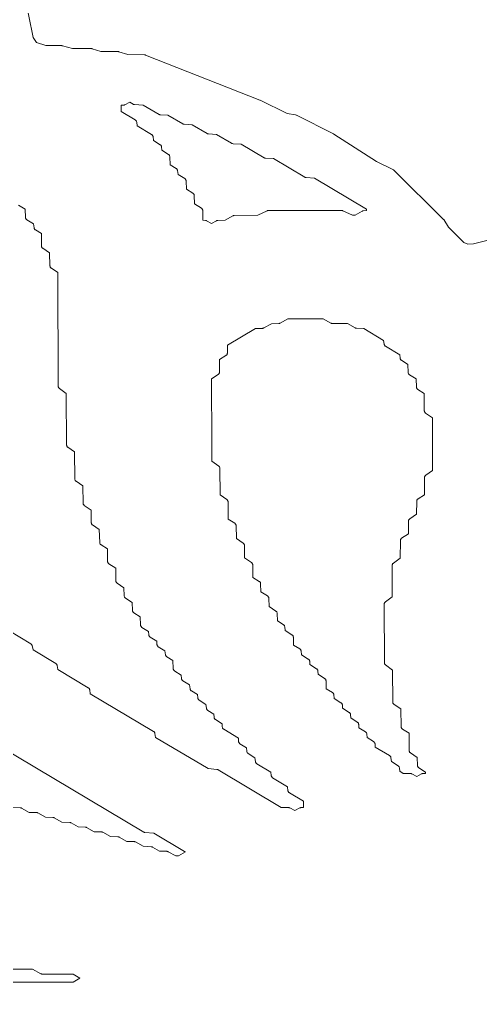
# Model space of a CAD drawing. Header units: inches. Extents: x 36 to 190, y -75 to 56.
# Drawn here: x 55.66 to 59.54, y 22.7 to 30.96 of the extents above; entities that cross this region are included whole.
import ezdxf

# ---------------------------------------------------------------- set-up
doc = ezdxf.new("R2010")
doc.units = ezdxf.units.IN
doc.layers.add('01_ORIGINAL_CAD', color=7, linetype='Continuous', lineweight=20)
doc.layers.add('03_ADDED_AREAS_SAME_COMPOSITION', color=7, linetype='Continuous', lineweight=15)

# ---------------------------------------------------------------- blocks, each defined once
blk = doc.blocks.new('01_SCALLOP')
at = {"layer": '01_ORIGINAL_CAD'}
blk.add_lwpolyline([(53.6498, 30.945, -0.14301), (60.2429, 31.6303, -0.286424), (65.3601, 28.4306), (66.4807, 23.8898, -0.272091), (64.8996, 18.9541), (63.6613, 17.5325)], format="xyb", dxfattribs=at)
at = {"layer": '03_ADDED_AREAS_SAME_COMPOSITION'}
for points in [[(60.0541, 29.2086), (59.4823, 29.0641), (59.4345, 29.0625), (59.4017, 29.0761), (59.2722, 29.2056), (59.2325, 29.2694), (59.2308, 29.2718), (59.2289, 29.2739), (58.8155, 29.6847), (58.8125, 29.6873), (58.8091, 29.6893), (58.6669, 29.7608), (58.3065, 29.9913), (58.3042, 29.9926), (57.9904, 30.15), (57.987, 30.1514), (57.9834, 30.1523), (57.9113, 30.1646), (57.6849, 30.2772), (57.6829, 30.2781), (56.7179, 30.6577), (56.7152, 30.6586), (56.7123, 30.6592), (56.7094, 30.6594), (56.5671, 30.6631), (56.4934, 30.6861), (56.4898, 30.6869), (56.4861, 30.6872), (56.3419, 30.6882), (56.2684, 30.7111), (56.2648, 30.7119), (56.261, 30.7122), (56.1013, 30.7124), (56.0179, 30.7363), (56.0145, 30.737), (56.011, 30.7372), (55.877, 30.7374), (55.7984, 30.7651), (55.7712, 30.8061), (55.696, 31.1681)], [(55.6473, 29.3912), (55.702, 29.3566), (55.7047, 29.2885), (55.7051, 29.2851), (55.7059, 29.2817), (55.7072, 29.2785), (55.7089, 29.2755), (55.711, 29.2728), (55.7135, 29.2704), (55.7163, 29.2683), (55.7725, 29.2328), (55.7773, 29.2), (55.778, 29.1969), (55.779, 29.194), (55.7804, 29.1912), (55.7822, 29.1886), (55.7842, 29.1862), (55.7866, 29.1841), (55.7891, 29.1823), (55.8395, 29.1518), (55.8405, 29.0479), (55.8407, 29.0444), (55.8415, 29.0411), (55.8427, 29.0378), (55.8443, 29.0348), (55.8464, 29.032), (55.8488, 29.0295), (55.8515, 29.0274), (55.9088, 28.9887), (55.9118, 28.8794), (55.9121, 28.8759), (55.9129, 28.8725), (55.9142, 28.8693), (55.916, 28.8663), (55.9181, 28.8635), (55.9206, 28.861), (55.9234, 28.859), (55.9776, 28.8247), (55.9807, 27.8651), (55.981, 27.8617), (55.9816, 27.8585), (55.9827, 27.8553), (55.9843, 27.8523), (55.9862, 27.8496), (55.9884, 27.8471), (55.991, 27.845), (56.0495, 27.8021), (56.0517, 27.3693), (56.0519, 27.3658), (56.0526, 27.3624), (56.0538, 27.3592), (56.0555, 27.3561), (56.0575, 27.3533), (56.0599, 27.3508), (56.0627, 27.3487), (56.1197, 27.3102), (56.1212, 27.0826), (56.1214, 27.0792), (56.1222, 27.0758), (56.1234, 27.0726), (56.125, 27.0695), (56.1271, 27.0667), (56.1295, 27.0642), (56.1322, 27.0621), (56.1893, 27.0236), (56.1904, 26.8779), (56.1907, 26.8745), (56.1914, 26.8711), (56.1926, 26.8678), (56.1943, 26.8648), (56.1963, 26.862), (56.1987, 26.8595), (56.2014, 26.8574), (56.2586, 26.8188), (56.2595, 26.7141), (56.2598, 26.7107), (56.2606, 26.7073), (56.2618, 26.7041), (56.2634, 26.701), (56.2654, 26.6982), (56.2678, 26.6957), (56.2706, 26.6936), (56.3279, 26.6549), (56.3309, 26.5457), (56.3312, 26.5422), (56.332, 26.5388), (56.3333, 26.5355), (56.335, 26.5325), (56.3372, 26.5297), (56.3397, 26.5273), (56.3425, 26.5252), (56.3968, 26.4909), (56.3978, 26.3866), (56.3981, 26.3832), (56.3988, 26.3798), (56.4, 26.3765), (56.4016, 26.3735), (56.4037, 26.3707), (56.4061, 26.3682), (56.4088, 26.3661), (56.4659, 26.3276), (56.4669, 26.2228), (56.4672, 26.2194), (56.4679, 26.216), (56.4691, 26.2128), (56.4708, 26.2097), (56.4728, 26.207), (56.4752, 26.2045), (56.4779, 26.2024), (56.5354, 26.1636), (56.5381, 26.095), (56.5385, 26.0916), (56.5393, 26.0882), (56.5406, 26.085), (56.5423, 26.0821), (56.5445, 26.0793), (56.5469, 26.0769), (56.5497, 26.0749), (56.6044, 26.0403), (56.6071, 25.9722), (56.6075, 25.9688), (56.6083, 25.9654), (56.6096, 25.9622), (56.6113, 25.9592), (56.6135, 25.9565), (56.6159, 25.9541), (56.6187, 25.9521), (56.6734, 25.9175), (56.6761, 25.8494), (56.6765, 25.846), (56.6773, 25.8426), (56.6786, 25.8394), (56.6803, 25.8364), (56.6824, 25.8337), (56.6849, 25.8313), (56.6877, 25.8293), (56.7429, 25.7944), (56.745, 25.7666), (56.7455, 25.7634), (56.7464, 25.7602), (56.7477, 25.7571), (56.7494, 25.7543), (56.7515, 25.7517), (56.7539, 25.7494), (56.7566, 25.7474), (56.8118, 25.7125), (56.8139, 25.6848), (56.8143, 25.6815), (56.8152, 25.6783), (56.8165, 25.6752), (56.8183, 25.6724), (56.8203, 25.6698), (56.8227, 25.6675), (56.8254, 25.6655), (56.8816, 25.63), (56.8865, 25.5972), (56.8871, 25.5941), (56.8881, 25.5912), (56.8895, 25.5884), (56.8913, 25.5857), (56.8933, 25.5834), (56.8957, 25.5813), (56.8982, 25.5795), (56.949, 25.5488), (56.9516, 25.481), (56.952, 25.4776), (56.9529, 25.4742), (56.9542, 25.471), (56.9559, 25.468), (56.958, 25.4653), (56.9605, 25.4629), (56.9633, 25.4609), (57.0185, 25.426), (57.0206, 25.3982), (57.021, 25.395), (57.0219, 25.3918), (57.0232, 25.3887), (57.025, 25.3859), (57.027, 25.3833), (57.0294, 25.381), (57.0321, 25.379), (57.0883, 25.3435), (57.0932, 25.3107), (57.0938, 25.3076), (57.0948, 25.3046), (57.0962, 25.3018), (57.098, 25.2992), (57.1, 25.2968), (57.1024, 25.2947), (57.1049, 25.2929), (57.1562, 25.2619), (57.1583, 25.2345), (57.1587, 25.2312), (57.1596, 25.228), (57.161, 25.225), (57.1627, 25.2221), (57.1647, 25.2195), (57.1672, 25.2172), (57.1698, 25.2153), (57.226, 25.1798), (57.2309, 25.1469), (57.2315, 25.1439), (57.2326, 25.1409), (57.234, 25.1381), (57.2357, 25.1355), (57.2377, 25.1331), (57.2401, 25.131), (57.2427, 25.1292), (57.2939, 25.0982), (57.296, 25.0708), (57.2965, 25.0675), (57.2974, 25.0643), (57.2987, 25.0613), (57.3004, 25.0584), (57.3025, 25.0558), (57.3049, 25.0535), (57.3076, 25.0515), (57.3628, 25.0166), (57.3648, 24.9889), (57.3653, 24.9856), (57.3662, 24.9824), (57.3676, 24.9793), (57.3694, 24.9764), (57.3715, 24.9738), (57.3739, 24.9715), (57.3767, 24.9695), (57.5004, 24.8936), (57.5024, 24.8662), (57.5029, 24.8629), (57.5038, 24.8597), (57.5051, 24.8566), (57.5068, 24.8538), (57.5089, 24.8512), (57.5113, 24.8489), (57.514, 24.8469), (57.5692, 24.812), (57.5713, 24.7843), (57.5718, 24.781), (57.5727, 24.7778), (57.574, 24.7747), (57.5757, 24.7719), (57.5778, 24.7693), (57.5802, 24.767), (57.5828, 24.765), (57.639, 24.7295), (57.6439, 24.6967), (57.6445, 24.6936), (57.6456, 24.6906), (57.647, 24.6878), (57.6487, 24.6852), (57.6508, 24.6828), (57.6532, 24.6807), (57.6557, 24.6789), (57.7757, 24.607), (57.7777, 24.5797), (57.7782, 24.5763), (57.7791, 24.5731), (57.7805, 24.57), (57.7822, 24.5671), (57.7844, 24.5645), (57.7868, 24.5622), (57.7896, 24.5602), (57.9142, 24.4838), (57.919, 24.4511), (57.9197, 24.4481), (57.9207, 24.4451), (57.9222, 24.4423), (57.9239, 24.4397), (57.926, 24.4373), (57.9283, 24.4352), (57.9309, 24.4334), (58.0498, 24.362), (58.05, 24.3097), (58.0293, 24.3089), (58.0265, 24.3086), (58.0236, 24.308), (58.0209, 24.307), (58.0183, 24.3058), (57.9767, 24.2829), (57.935, 24.3058), (57.9324, 24.307), (57.9295, 24.308), (57.9266, 24.3086), (57.9237, 24.3088), (57.8628, 24.3104), (57.33, 24.6276), (57.3267, 24.6293), (57.3231, 24.6304), (57.3194, 24.631), (57.2451, 24.6373), (56.8018, 24.9013), (56.7969, 24.9337), (56.7963, 24.9368), (56.7952, 24.9398), (56.7938, 24.9426), (56.7921, 24.9452), (56.79, 24.9476), (56.7876, 24.9497), (56.785, 24.9515), (56.2518, 25.2695), (56.247, 25.302), (56.2463, 25.3051), (56.2453, 25.308), (56.2439, 25.3109), (56.2421, 25.3135), (56.2401, 25.3159), (56.2377, 25.318), (56.2351, 25.3197), (55.9768, 25.4741), (55.972, 25.5066), (55.9713, 25.5097), (55.9703, 25.5126), (55.9689, 25.5155), (55.9671, 25.5181), (55.965, 25.5205), (55.9627, 25.5226), (55.9601, 25.5244), (55.7694, 25.6385), (55.7605, 25.6758), (55.7595, 25.679), (55.7581, 25.682), (55.7563, 25.6849), (55.7542, 25.6874), (55.7517, 25.6896), (55.749, 25.6915), (55.5642, 25.8015)], [(55.3276, 24.9201), (56.7021, 24.1018), (56.7055, 24.1001), (56.7091, 24.0989), (56.7128, 24.0983), (56.7871, 24.0921), (57.0456, 23.9381), (57.0487, 23.9366), (57.0521, 23.9354), (57.0555, 23.9348), (57.0555, 23.9348), (56.995, 23.9007), (56.9718, 23.9007), (56.9075, 23.9367), (56.9048, 23.938), (56.9019, 23.939), (56.899, 23.9396), (56.896, 23.9399), (56.835, 23.9414), (56.7774, 23.9752), (56.7747, 23.9765), (56.7719, 23.9776), (56.769, 23.9783), (56.766, 23.9786), (56.6978, 23.9822), (56.6329, 24.0185), (56.6302, 24.0198), (56.6273, 24.0208), (56.6243, 24.0214), (56.6213, 24.0216), (56.5601, 24.0232), (56.4956, 24.0593), (56.4928, 24.0607), (56.49, 24.0616), (56.487, 24.0623), (56.484, 24.0625), (56.4228, 24.0641), (56.3582, 24.1002), (56.3555, 24.1015), (56.3527, 24.1025), (56.3497, 24.1031), (56.3467, 24.1034), (56.2855, 24.105), (56.2209, 24.1411), (56.2182, 24.1424), (56.2153, 24.1434), (56.2124, 24.144), (56.2094, 24.1443), (56.1484, 24.1459), (56.0908, 24.1796), (56.0881, 24.181), (56.0853, 24.182), (56.0824, 24.1827), (56.0794, 24.183), (56.0112, 24.1866), (55.9463, 24.2229), (55.9436, 24.2242), (55.9407, 24.2252), (55.9377, 24.2258), (55.9347, 24.2261), (55.8735, 24.2276), (55.809, 24.2638), (55.8062, 24.2651), (55.8034, 24.2661), (55.8004, 24.2667), (55.7974, 24.267), (55.7362, 24.2685), (55.6717, 24.3047), (55.6689, 24.306), (55.6661, 24.307), (55.6631, 24.3076), (55.6601, 24.3078), (55.5992, 24.3094)], [(55.5038, 22.9449), (55.7635, 22.9446), (55.8354, 22.9069), (55.8381, 22.9057), (55.841, 22.9048), (55.8439, 22.9043), (55.8469, 22.9041), (56.106, 22.9038), (56.1634, 22.8702), (56.1643, 22.8697), (56.1635, 22.8693), (56.1064, 22.8357), (54.5741, 22.8351)]]:
    blk.add_lwpolyline(points, dxfattribs=at)
for points in [[(56.6988, 30.234), (56.8327, 30.1567), (56.8355, 30.1554), (56.8384, 30.1543), (56.8415, 30.1537), (56.8446, 30.1534), (56.9054, 30.1518), (57.0318, 30.0772), (57.0345, 30.0758), (57.0373, 30.0748), (57.0402, 30.0741), (57.0432, 30.0738), (57.1112, 30.0702), (57.2378, 29.9954), (57.2405, 29.994), (57.2433, 29.993), (57.2463, 29.9923), (57.2492, 29.992), (57.3172, 29.9884), (57.4439, 29.9136), (57.4466, 29.9122), (57.4494, 29.9112), (57.4523, 29.9105), (57.4553, 29.9102), (57.5232, 29.9066), (57.7186, 29.7909), (57.7213, 29.7895), (57.7241, 29.7885), (57.7271, 29.7878), (57.7301, 29.7874), (57.798, 29.7839), (58.0621, 29.6273), (58.0648, 29.6259), (58.0676, 29.6248), (58.0706, 29.6241), (58.0735, 29.6238), (58.1415, 29.6203), (58.5825, 29.3577), (58.5825, 29.3455), (58.5542, 29.3433), (58.5505, 29.3428), (58.5468, 29.3416), (58.5434, 29.34), (58.4863, 29.3063), (58.4626, 29.3063), (58.3829, 29.3448), (58.3794, 29.3461), (58.3757, 29.347), (58.372, 29.3472), (57.7547, 29.347), (57.7509, 29.3467), (57.7473, 29.3458), (57.7438, 29.3445), (57.6642, 29.3059), (57.4653, 29.3041), (57.4621, 29.3039), (57.4591, 29.3033), (57.4561, 29.3023), (57.4532, 29.3009), (57.3889, 29.2647), (57.3278, 29.2631), (57.3248, 29.2629), (57.3219, 29.2622), (57.3191, 29.2613), (57.3164, 29.26), (57.2748, 29.2371), (57.2331, 29.26), (57.2305, 29.2612), (57.2278, 29.2622), (57.225, 29.2628), (57.2221, 29.2631), (57.2011, 29.2639), (57.2002, 29.3445), (57.2, 29.3479), (57.1992, 29.3513), (57.198, 29.3545), (57.1964, 29.3576), (57.1944, 29.3604), (57.192, 29.3628), (57.1892, 29.365), (57.1317, 29.4038), (57.1291, 29.4723), (57.1287, 29.4757), (57.1278, 29.4791), (57.1265, 29.4823), (57.1248, 29.4853), (57.1227, 29.488), (57.1202, 29.4904), (57.1174, 29.4924), (57.0627, 29.527), (57.0601, 29.5951), (57.0597, 29.5985), (57.0588, 29.6019), (57.0576, 29.6051), (57.0558, 29.6081), (57.0537, 29.6108), (57.0512, 29.6132), (57.0484, 29.6152), (56.9923, 29.6507), (56.9874, 29.6836), (56.9868, 29.6867), (56.9857, 29.6896), (56.9843, 29.6924), (56.9826, 29.695), (56.9805, 29.6974), (56.9782, 29.6995), (56.9756, 29.7013), (56.9249, 29.732), (56.9222, 29.7998), (56.9218, 29.8032), (56.921, 29.8065), (56.9197, 29.8097), (56.918, 29.8127), (56.9159, 29.8155), (56.9134, 29.8179), (56.9106, 29.8199), (56.8554, 29.8548), (56.8533, 29.8825), (56.8528, 29.8858), (56.8519, 29.889), (56.8506, 29.8921), (56.8489, 29.8949), (56.8468, 29.8975), (56.8444, 29.8998), (56.8417, 29.9018), (56.7856, 29.9373), (56.7807, 29.9701), (56.7801, 29.9732), (56.779, 29.9762), (56.7776, 29.979), (56.7759, 29.9816), (56.7738, 29.984), (56.7714, 29.9861), (56.7688, 29.9879), (56.648, 30.0604), (56.6431, 30.0929), (56.6425, 30.096), (56.6414, 30.099), (56.64, 30.1018), (56.6383, 30.1044), (56.6362, 30.1068), (56.6339, 30.1089), (56.6313, 30.1107), (56.5123, 30.182), (56.5122, 30.2343), (56.5328, 30.2352), (56.5357, 30.2355), (56.5385, 30.2361), (56.5413, 30.237), (56.5439, 30.2383), (56.5849, 30.2609), (56.6137, 30.2437), (56.6171, 30.242), (56.6207, 30.2409), (56.6244, 30.2403)], [(58.2148, 28.4325), (58.2791, 28.3965), (58.2819, 28.3952), (58.2849, 28.3942), (58.2879, 28.3936), (58.291, 28.3933), (58.4206, 28.3917), (58.485, 28.3557), (58.4878, 28.3543), (58.4906, 28.3534), (58.4936, 28.3527), (58.4966, 28.3525), (58.5574, 28.3509), (58.7252, 28.251), (58.73, 28.2186), (58.7307, 28.2155), (58.7317, 28.2125), (58.7331, 28.2097), (58.7349, 28.2071), (58.7369, 28.2047), (58.7393, 28.2026), (58.7419, 28.2008), (58.8618, 28.1289), (58.8639, 28.1015), (58.8643, 28.0982), (58.8652, 28.095), (58.8666, 28.092), (58.8683, 28.0891), (58.8703, 28.0865), (58.8727, 28.0842), (58.8754, 28.0823), (58.9301, 28.0477), (58.9328, 27.9796), (58.9332, 27.9762), (58.934, 27.9729), (58.9353, 27.9696), (58.937, 27.9667), (58.9392, 27.9639), (58.9416, 27.9615), (58.9444, 27.9595), (58.9991, 27.9249), (59.0018, 27.8568), (59.0022, 27.8534), (59.003, 27.85), (59.0043, 27.8468), (59.006, 27.8438), (59.0081, 27.8411), (59.0106, 27.8387), (59.0134, 27.8367), (59.0677, 27.8023), (59.0688, 27.6572), (59.0691, 27.6537), (59.0698, 27.6503), (59.071, 27.6471), (59.0727, 27.644), (59.0747, 27.6412), (59.0771, 27.6388), (59.0799, 27.6366), (59.1369, 27.5982), (59.1383, 27.1521), (59.0816, 27.1137), (59.0789, 27.1115), (59.0765, 27.109), (59.0744, 27.1062), (59.0728, 27.1031), (59.0716, 27.0999), (59.0709, 27.0965), (59.0707, 27.093), (59.0705, 26.9479), (59.0165, 26.9136), (59.014, 26.9118), (59.0117, 26.9097), (59.0098, 26.9073), (59.0081, 26.9047), (59.0068, 26.902), (59.0058, 26.8991), (59.0051, 26.8961), (59.0049, 26.893), (59.0026, 26.7838), (58.9456, 26.7451), (58.9429, 26.7429), (58.9405, 26.7404), (58.9385, 26.7376), (58.9368, 26.7346), (58.9356, 26.7313), (58.9349, 26.7279), (58.9347, 26.7245), (58.9343, 26.6198), (58.8776, 26.5813), (58.8748, 26.5791), (58.8724, 26.5766), (58.8704, 26.5738), (58.8688, 26.5707), (58.8676, 26.5675), (58.8668, 26.5641), (58.8666, 26.5606), (58.8664, 26.4144), (58.8081, 26.3715), (58.8056, 26.3693), (58.8033, 26.3669), (58.8014, 26.3641), (58.7999, 26.3611), (58.7988, 26.3579), (58.7982, 26.3546), (58.7979, 26.3513), (58.7988, 26.0868), (58.7406, 26.0439), (58.738, 26.0417), (58.7358, 26.0393), (58.7339, 26.0365), (58.7324, 26.0335), (58.7313, 26.0303), (58.7306, 26.027), (58.7304, 26.0237), (58.732, 25.5323), (58.7322, 25.529), (58.7329, 25.5257), (58.734, 25.5226), (58.7355, 25.5196), (58.7374, 25.5169), (58.7397, 25.5144), (58.7422, 25.5122), (58.8008, 25.4694), (58.8024, 25.2003), (58.8026, 25.1968), (58.8034, 25.1935), (58.8046, 25.1902), (58.8062, 25.1871), (58.8083, 25.1843), (58.8107, 25.1819), (58.8134, 25.1797), (58.8707, 25.1411), (58.8738, 24.991), (58.8741, 24.9879), (58.8747, 24.9849), (58.8757, 24.982), (58.8771, 24.9792), (58.8787, 24.9766), (58.8807, 24.9743), (58.883, 24.9722), (58.8855, 24.9704), (58.9398, 24.936), (58.9409, 24.7908), (58.9412, 24.7874), (58.9419, 24.784), (58.9431, 24.7808), (58.9447, 24.7777), (58.9468, 24.7749), (58.9492, 24.7724), (58.9519, 24.7703), (59.0094, 24.7315), (59.0121, 24.663), (59.0125, 24.6596), (59.0133, 24.6562), (59.0146, 24.653), (59.0163, 24.65), (59.0184, 24.6473), (59.0209, 24.6449), (59.0237, 24.6428), (59.0779, 24.6085), (59.078, 24.5968), (59.0573, 24.596), (59.0544, 24.5957), (59.0516, 24.5951), (59.0489, 24.5941), (59.0462, 24.5929), (59.0047, 24.57), (58.963, 24.5928), (58.9603, 24.5941), (58.9575, 24.5951), (58.9546, 24.5957), (58.9516, 24.5959), (58.8908, 24.5975), (58.8615, 24.615), (58.8594, 24.6422), (58.8589, 24.6455), (58.858, 24.6487), (58.8567, 24.6518), (58.855, 24.6546), (58.8529, 24.6572), (58.8505, 24.6595), (58.8478, 24.6615), (58.7917, 24.697), (58.7868, 24.7298), (58.7861, 24.7329), (58.7851, 24.7359), (58.7837, 24.7387), (58.782, 24.7413), (58.7799, 24.7437), (58.7775, 24.7458), (58.7749, 24.7476), (58.655, 24.8196), (58.653, 24.8469), (58.6525, 24.8502), (58.6516, 24.8534), (58.6503, 24.8564), (58.6486, 24.8593), (58.6465, 24.8619), (58.6441, 24.8642), (58.6414, 24.8661), (58.5862, 24.901), (58.5841, 24.9288), (58.5836, 24.932), (58.5827, 24.9352), (58.5814, 24.9383), (58.5797, 24.9411), (58.5776, 24.9437), (58.5752, 24.946), (58.5725, 24.948), (58.5173, 24.9829), (58.5153, 25.0106), (58.5148, 25.0139), (58.5139, 25.0171), (58.5126, 25.0202), (58.5109, 25.023), (58.5088, 25.0256), (58.5064, 25.0279), (58.5037, 25.0299), (58.4485, 25.0648), (58.4464, 25.0925), (58.4459, 25.0958), (58.445, 25.099), (58.4437, 25.102), (58.442, 25.1049), (58.4399, 25.1075), (58.4375, 25.1098), (58.4348, 25.1117), (58.3796, 25.1466), (58.3775, 25.1743), (58.3771, 25.1776), (58.3762, 25.1808), (58.3748, 25.1839), (58.3731, 25.1867), (58.3711, 25.1893), (58.3687, 25.1916), (58.366, 25.1936), (58.3098, 25.2291), (58.3049, 25.2619), (58.3043, 25.265), (58.3033, 25.268), (58.3019, 25.2708), (58.3001, 25.2734), (58.2981, 25.2758), (58.2957, 25.2779), (58.2932, 25.2796), (58.2424, 25.3104), (58.2397, 25.3781), (58.2394, 25.3815), (58.2385, 25.3849), (58.2372, 25.3881), (58.2355, 25.3911), (58.2334, 25.3938), (58.2309, 25.3962), (58.2281, 25.3983), (58.1729, 25.4332), (58.1708, 25.4609), (58.1704, 25.4642), (58.1695, 25.4674), (58.1681, 25.4704), (58.1664, 25.4733), (58.1644, 25.4759), (58.162, 25.4782), (58.1593, 25.4801), (58.1041, 25.515), (58.102, 25.5427), (58.1015, 25.546), (58.1006, 25.5492), (58.0993, 25.5523), (58.0976, 25.5551), (58.0955, 25.5577), (58.0931, 25.56), (58.0904, 25.562), (58.0343, 25.5975), (58.0294, 25.6303), (58.0287, 25.6334), (58.0277, 25.6364), (58.0263, 25.6392), (58.0246, 25.6418), (58.0225, 25.6442), (58.0202, 25.6462), (58.0176, 25.648), (57.9668, 25.6788), (57.9642, 25.7465), (57.9638, 25.7499), (57.963, 25.7533), (57.9617, 25.7565), (57.9599, 25.7595), (57.9578, 25.7622), (57.9554, 25.7646), (57.9526, 25.7667), (57.8964, 25.8022), (57.8915, 25.835), (57.8909, 25.8381), (57.8898, 25.841), (57.8884, 25.8438), (57.8867, 25.8465), (57.8847, 25.8488), (57.8823, 25.8509), (57.8797, 25.8527), (57.8293, 25.8832), (57.8285, 25.9463), (57.8283, 25.9497), (57.8275, 25.9531), (57.8263, 25.9563), (57.8247, 25.9593), (57.8226, 25.9621), (57.8202, 25.9645), (57.8175, 25.9667), (57.76, 26.0055), (57.7573, 26.074), (57.757, 26.0774), (57.7561, 26.0808), (57.7548, 26.084), (57.7531, 26.087), (57.751, 26.0897), (57.7485, 26.0921), (57.7457, 26.0941), (57.691, 26.1287), (57.6884, 26.1968), (57.688, 26.2002), (57.6871, 26.2036), (57.6858, 26.2068), (57.6841, 26.2098), (57.682, 26.2125), (57.6795, 26.2149), (57.6767, 26.217), (57.6224, 26.2513), (57.6214, 26.3556), (57.6212, 26.359), (57.6204, 26.3624), (57.6192, 26.3656), (57.6176, 26.3686), (57.6156, 26.3714), (57.6131, 26.3739), (57.6104, 26.376), (57.5533, 26.4146), (57.5523, 26.5193), (57.5521, 26.5228), (57.5513, 26.5261), (57.5501, 26.5294), (57.5485, 26.5324), (57.5464, 26.5352), (57.544, 26.5377), (57.5413, 26.5398), (57.484, 26.5785), (57.481, 26.6878), (57.4807, 26.6912), (57.4798, 26.6946), (57.4786, 26.6979), (57.4768, 26.7009), (57.4747, 26.7037), (57.4722, 26.7061), (57.4694, 26.7082), (57.4151, 26.7425), (57.4139, 26.8877), (57.4137, 26.8912), (57.4129, 26.8946), (57.4117, 26.8978), (57.4101, 26.9008), (57.4081, 26.9036), (57.4057, 26.9061), (57.4029, 26.9083), (57.3459, 26.9467), (57.3452, 27.1698), (57.3449, 27.1731), (57.3443, 27.1764), (57.3432, 27.1795), (57.3416, 27.1825), (57.3397, 27.1853), (57.3375, 27.1877), (57.3349, 27.1899), (57.2764, 27.2327), (57.2759, 27.3745), (57.2742, 27.925), (57.3309, 27.9635), (57.3336, 27.9656), (57.336, 27.9681), (57.338, 27.9709), (57.3397, 27.974), (57.3408, 27.9773), (57.3416, 27.9807), (57.3418, 27.9841), (57.3421, 28.0883), (57.3961, 28.1226), (57.3989, 28.1247), (57.4014, 28.1271), (57.4035, 28.1299), (57.4052, 28.1329), (57.4065, 28.1361), (57.4074, 28.1395), (57.4077, 28.1429), (57.4099, 28.2105), (57.6439, 28.3505), (57.7047, 28.3521), (57.7077, 28.3524), (57.7106, 28.353), (57.7135, 28.354), (57.7162, 28.3553), (57.7806, 28.3915), (57.8417, 28.3931), (57.8447, 28.3934), (57.8477, 28.394), (57.8506, 28.395), (57.8533, 28.3963), (57.9173, 28.4323)]]:
    blk.add_lwpolyline(points, close=True, dxfattribs=at)

msp = doc.modelspace()

# ---------------------------------------------------------------- block references
msp.add_blockref('01_SCALLOP', (0, 0))

doc.saveas('drawing.dxf')
